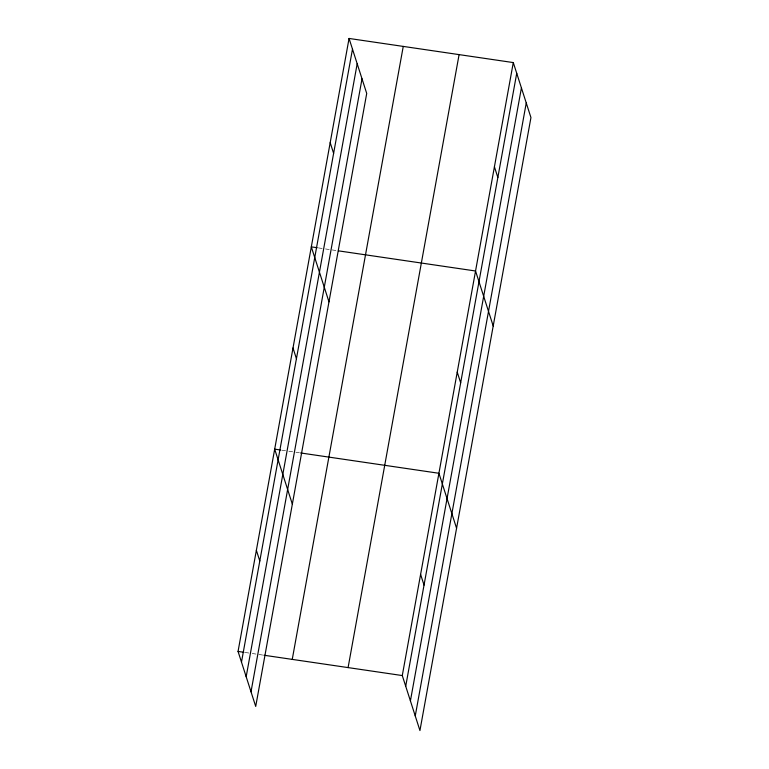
<?xml version="1.0" encoding="UTF-8"?>
<svg xmlns="http://www.w3.org/2000/svg" width="769" height="769" viewBox="0 0 769 769"><rect width="100%" height="100%" fill="white"/><g stroke="black" fill="none" stroke-linecap="round" stroke-linejoin="round"><path stroke-width="0.58" stroke-dasharray="3.85 2.88" d="M318.385 247.897L324.278 248.772M325.45 248.945L336.053 250.502M281.752 450.182L287.644 451.047M288.817 451.22L294.71 452.085M295.892 452.259L299.429 452.778M245.119 652.468L251.011 653.333M252.194 653.506L262.796 655.063"/><path stroke-width="1.15" d="M349.059 38.45L366.717 93.443L255.712 706.423L238.054 651.43L349.059 38.45L513.288 62.577L530.946 117.57L419.941 730.55L402.283 675.557L513.288 62.577M241.485 662.119L352.49 49.139M246.176 676.739L357.181 63.76M251.011 691.802L362.016 78.823M292.249 659.389L403.254 46.409M348.088 667.598L459.093 54.618M405.715 686.246L516.73 73.266M410.415 700.867L521.42 87.887M415.25 715.929L526.256 102.95M317.203 247.724L311.31 246.859L328.969 301.852M338.418 250.848L475.55 270.996L493.208 325.989M280.57 450.009L274.687 449.144L292.335 504.137M300.602 452.951L438.916 473.271L456.575 528.265M238.054 651.43L243.946 652.295M263.969 655.236L402.283 675.557M494.419 166.786L497.851 177.476M457.238 372.138L460.669 382.827M330.189 142.659L333.621 153.348M420.605 574.414L424.036 585.103M292.999 348.001L296.43 358.69M256.365 550.287L259.797 560.976"/></g></svg>
